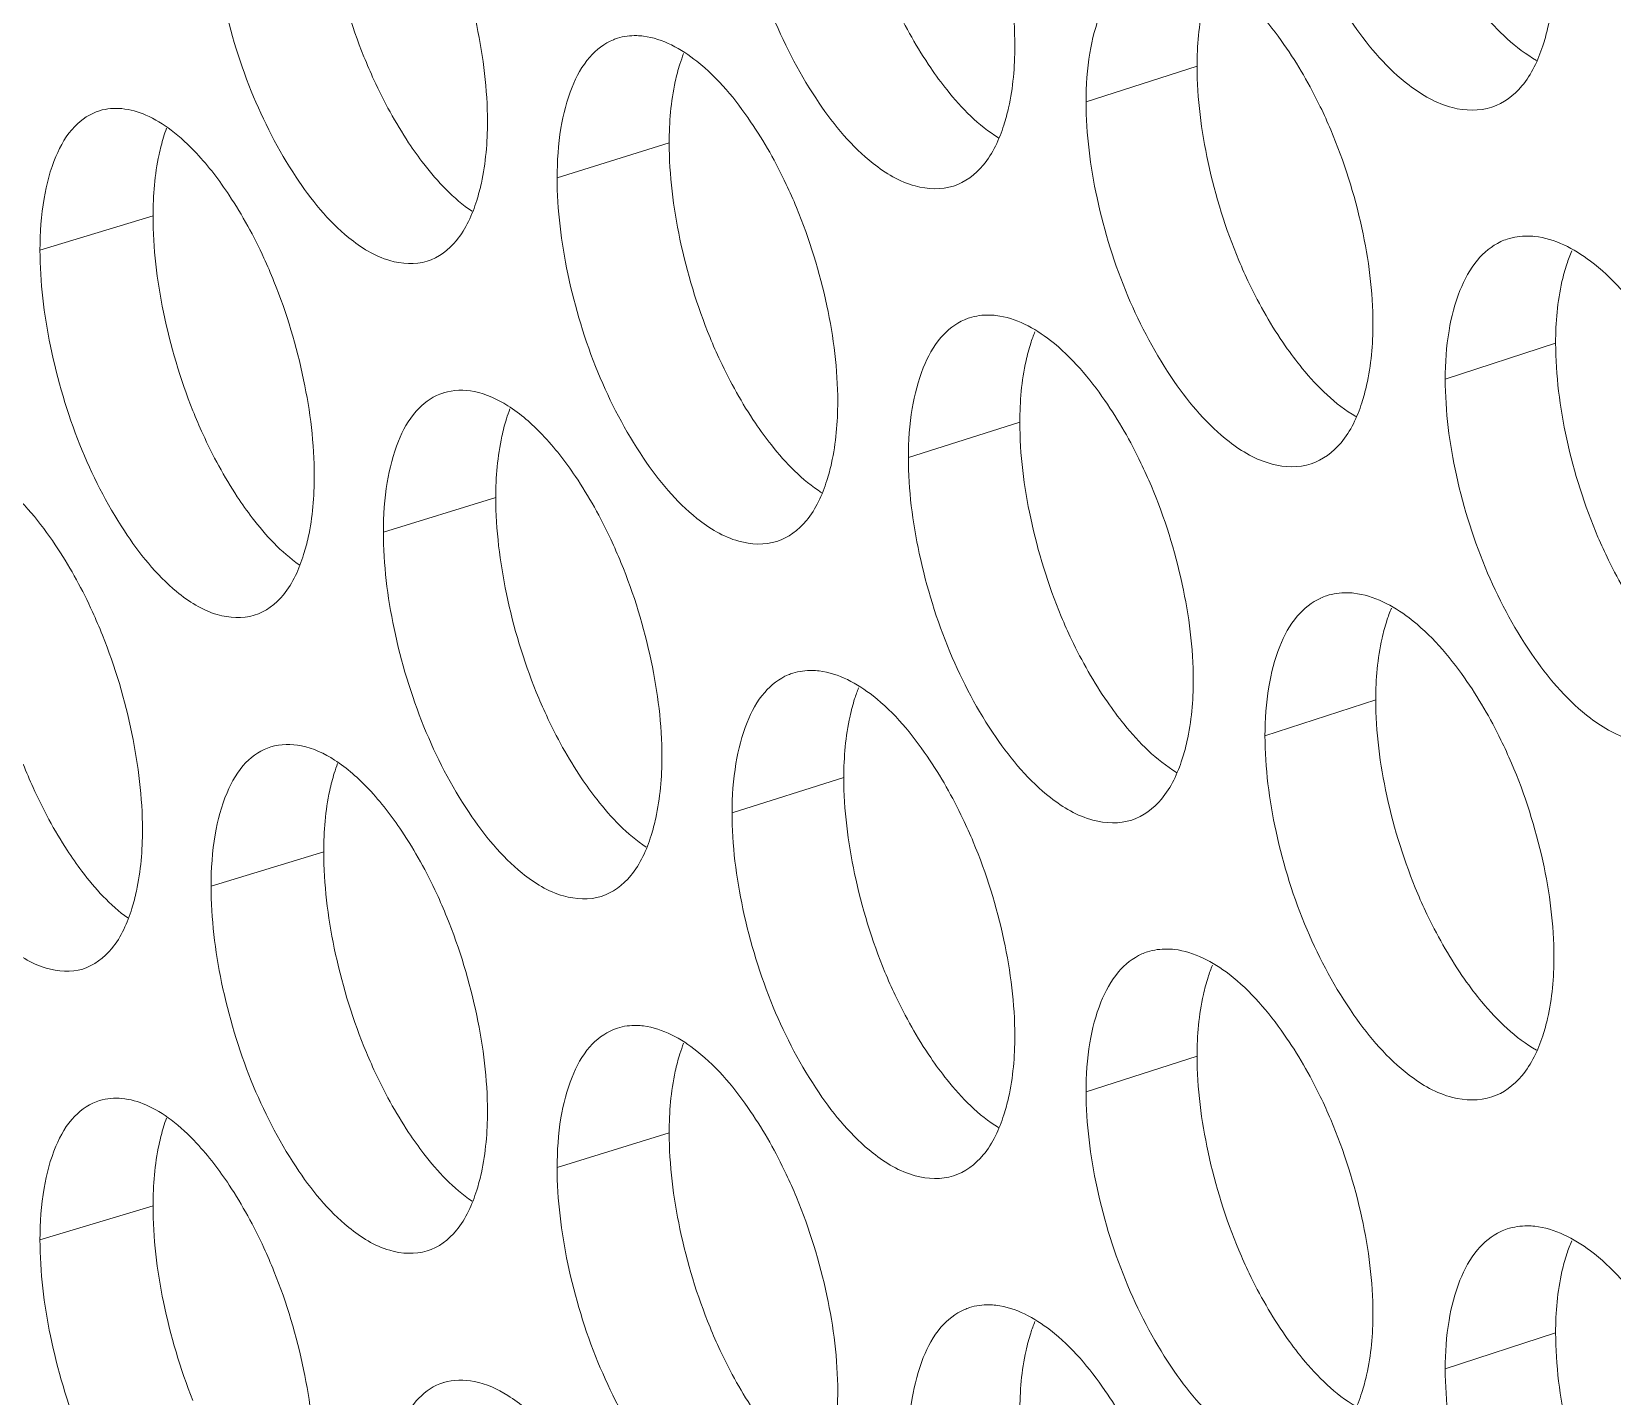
# Model space of a CAD drawing. Header units: millimetres. Extents: x 1177 to 4147, y 93 to 2194.
# Drawn here: x 2498.74 to 2511.32, y 995.79 to 1006.65 of the extents above; entities that cross this region are included whole.
import ezdxf

# ---------------------------------------------------------------- set-up
doc = ezdxf.new("R2010")
doc.units = ezdxf.units.MM
doc.header["$LTSCALE"] = 0.1
doc.layers.get('0').update_dxf_attribs({"lineweight": 13})
doc.layers.add('标注', color=251, linetype='Continuous', lineweight=9)

# ---------------------------------------------------------------- blocks, each defined once
blk = doc.blocks.new('02')
at = {"layer": '标注'}
for p, q in [((4352.008, 1028.95), (4350.746, 1028.545)), ((4346.007, 1028.079), (4344.733, 1027.683)), ((4346.007, 1028.079), (4344.733, 1027.683)), ((4340.139, 1027.249), (4338.854, 1026.862)), ((4356.084, 1025.805), (4354.829, 1025.394)), ((4349.993, 1024.905), (4348.726, 1024.503)), ((4349.993, 1024.905), (4348.726, 1024.503)), ((4344.036, 1024.048), (4342.758, 1023.655)), ((4354.039, 1021.75), (4352.78, 1021.342)), ((4354.039, 1021.75), (4352.78, 1021.342)), ((4347.992, 1020.865), (4346.722, 1020.466)), ((4342.08, 1020.021), (4340.799, 1019.631)), ((4352.008, 1017.7), (4350.746, 1017.295)), ((4346.007, 1016.829), (4344.733, 1016.433)), ((4340.139, 1015.999), (4338.854, 1015.612)), ((4356.084, 1014.555), (4354.829, 1014.144))]:
    blk.add_line(p, q, dxfattribs=at)
for centre, radius, start, end in [((4345.609, 1028.665), 0.633, 107.3212, 111.9576), ((4345.609, 1028.665), 0.633, 107.3212, 111.9576), ((4347.904, 1028.414), 1.862, 158.5276, 162.4554), ((4347.904, 1028.414), 1.862, 158.5276, 162.4554), ((4342.076, 1027.581), 1.903, 159.5485, 162.781), ((4355.745, 1026.34), 0.68, 108.1838, 114.818), ((4349.619, 1025.471), 0.651, 107.6638, 113.1281), ((4349.619, 1025.471), 0.651, 107.6638, 113.1281), ((4351.866, 1025.241), 1.837, 157.8589, 162.2429), ((4351.866, 1025.241), 1.837, 157.8589, 162.2429), ((4343.627, 1024.644), 0.623, 107.151, 111.3587), ((4345.946, 1024.382), 1.875, 158.8656, 162.563), ((4353.688, 1022.295), 0.67, 108.0096, 114.2633), ((4353.688, 1022.295), 0.67, 108.0096, 114.2633), ((4355.89, 1022.088), 1.814, 157.2003, 162.034), ((4355.89, 1022.088), 1.814, 157.2003, 162.034), ((4347.607, 1021.441), 0.642, 107.4921, 112.5473), ((4349.877, 1021.2), 1.849, 158.192, 162.3487), ((4344.003, 1020.354), 1.889, 159.2059, 162.6715), ((4351.646, 1018.256), 0.661, 107.8363, 113.7), ((4353.87, 1018.037), 1.825, 157.5283, 162.138), ((4345.609, 1017.415), 0.633, 107.3212, 111.9576), ((4347.904, 1017.164), 1.862, 158.5276, 162.4554), ((4342.076, 1016.331), 1.903, 159.5485, 162.781), ((4355.745, 1015.09), 0.68, 108.1838, 114.818), ((4349.619, 1014.221), 0.651, 107.6638, 113.1281), ((4351.866, 1013.991), 1.837, 157.8589, 162.2429), ((4343.627, 1013.394), 0.623, 107.151, 111.3587)]:
    blk.add_arc(centre, radius, start, end, dxfattribs=at)
for points, knots in [([(4352.78, 1032.592), (4352.78, 1032.226), (4352.879, 1031.47), (4353.217, 1030.392), (4353.725, 1029.448), (4354.173, 1028.923), (4354.418, 1028.735)], [0, 0, 0, 0, 0.255445, 0.527438, 0.784592, 1, 1, 1, 1]), ([(4346.722, 1031.716), (4346.722, 1031.349), (4346.819, 1030.593), (4347.149, 1029.513), (4347.646, 1028.566), (4348.084, 1028.037), (4348.324, 1027.847)], [0, 0, 0, 0, 0.256026, 0.528509, 0.78559, 1, 1, 1, 1]), ([(4349.936, 1029.178), (4349.936, 1029.544), (4349.838, 1030.3), (4349.614, 1031.025), (4349.463, 1031.385)], [0, 0, 0, 0, 0.48436, 1, 1, 1, 1]), ([(4342.08, 1031.271), (4342.08, 1030.905), (4342.174, 1030.148), (4342.391, 1029.42), (4342.537, 1029.059)], [0, 0, 0, 0, 0.484648, 1, 1, 1, 1]), ([(4342.08, 1031.271), (4342.08, 1030.905), (4342.174, 1030.148), (4342.391, 1029.42), (4342.537, 1029.059)], [0, 0, 0, 0, 0.484648, 1, 1, 1, 1]), ([(4340.799, 1030.881), (4340.799, 1030.515), (4340.893, 1029.758), (4341.216, 1028.677), (4341.7, 1027.727), (4342.129, 1027.194), (4342.365, 1027.002)], [0, 0, 0, 0, 0.256604, 0.529576, 0.786585, 1, 1, 1, 1]), ([(4340.799, 1030.881), (4340.799, 1030.515), (4340.893, 1029.758), (4341.216, 1028.677), (4341.7, 1027.727), (4342.129, 1027.194), (4342.365, 1027.002)], [0, 0, 0, 0, 0.256604, 0.529576, 0.786585, 1, 1, 1, 1]), ([(4343.941, 1028.321), (4343.941, 1028.687), (4343.845, 1029.443), (4343.626, 1030.171), (4343.479, 1030.531)], [0, 0, 0, 0, 0.484476, 1, 1, 1, 1]), ([(4343.941, 1028.321), (4343.941, 1028.687), (4343.845, 1029.443), (4343.626, 1030.171), (4343.479, 1030.531)], [0, 0, 0, 0, 0.484476, 1, 1, 1, 1]), ([(4351.381, 1030.111), (4351.278, 1030.066), (4351.081, 1029.905), (4350.888, 1029.543), (4350.769, 1029.077), (4350.746, 1028.731), (4350.746, 1028.545)], [0, 0, 0, 0, 0.1898, 0.414696, 0.684955, 1, 1, 1, 1]), ([(4352.996, 1029.198), (4352.819, 1029.451), (4352.475, 1029.866), (4351.975, 1030.136), (4351.749, 1030.162)], [0, 0, 0, 0, 0.575082, 1, 1, 1, 1]), ([(4355.938, 1029.181), (4355.959, 1029.246), (4356.039, 1029.538), (4356.065, 1029.843), (4356.065, 1030.077)], [0, 0, 0, 0, 0.226657, 1, 1, 1, 1]), ([(4348.46, 1029.905), (4348.496, 1029.817), (4348.645, 1029.48), (4348.826, 1029.158), (4348.98, 1028.933)], [0, 0, 0, 0, 0.260232, 1, 1, 1, 1]), ([(4352.133, 1029.847), (4352.112, 1029.782), (4352.034, 1029.489), (4352.008, 1029.184), (4352.008, 1028.95)], [0, 0, 0, 0, 0.226307, 1, 1, 1, 1]), ([(4355.048, 1029.825), (4355.111, 1029.736), (4355.343, 1029.431), (4355.627, 1029.154), (4355.867, 1029.017)], [0, 0, 0, 0, 0.282202, 1, 1, 1, 1]), ([(4345.373, 1029.252), (4345.27, 1029.21), (4345.069, 1029.054), (4344.876, 1028.691), (4344.756, 1028.222), (4344.733, 1027.871), (4344.733, 1027.683)], [0, 0, 0, 0, 0.187225, 0.410841, 0.682034, 1, 1, 1, 1]), ([(4345.373, 1029.252), (4345.27, 1029.21), (4345.069, 1029.054), (4344.876, 1028.691), (4344.756, 1028.222), (4344.733, 1027.871), (4344.733, 1027.683)], [0, 0, 0, 0, 0.187225, 0.410841, 0.682034, 1, 1, 1, 1]), ([(4345.714, 1029.293), (4345.689, 1029.296), (4345.59, 1029.304), (4345.49, 1029.291), (4345.421, 1029.269)], [0, 0, 0, 0, 0.259055, 1, 1, 1, 1]), ([(4345.714, 1029.293), (4345.689, 1029.296), (4345.59, 1029.304), (4345.49, 1029.291), (4345.421, 1029.269)], [0, 0, 0, 0, 0.259055, 1, 1, 1, 1]), ([(4346.933, 1028.32), (4346.761, 1028.573), (4346.426, 1028.989), (4345.936, 1029.265), (4345.714, 1029.293)], [0, 0, 0, 0, 0.577332, 1, 1, 1, 1]), ([(4346.933, 1028.32), (4346.761, 1028.573), (4346.426, 1028.989), (4345.936, 1029.265), (4345.714, 1029.293)], [0, 0, 0, 0, 0.577332, 1, 1, 1, 1]), ([(4349.811, 1028.282), (4349.832, 1028.347), (4349.911, 1028.639), (4349.936, 1028.944), (4349.936, 1029.178)], [0, 0, 0, 0, 0.226242, 1, 1, 1, 1]), ([(4353.528, 1028.228), (4353.49, 1028.316), (4353.338, 1028.652), (4353.153, 1028.974), (4352.996, 1029.198)], [0, 0, 0, 0, 0.259945, 1, 1, 1, 1]), ([(4355.359, 1028.486), (4355.492, 1028.529), (4355.754, 1028.729), (4355.884, 1029.019), (4355.938, 1029.181)], [0, 0, 0, 0, 0.449251, 1, 1, 1, 1]), ([(4342.537, 1029.059), (4342.573, 1028.97), (4342.718, 1028.633), (4342.895, 1028.309), (4343.045, 1028.082)], [0, 0, 0, 0, 0.260496, 1, 1, 1, 1]), ([(4342.537, 1029.059), (4342.573, 1028.97), (4342.718, 1028.633), (4342.895, 1028.309), (4343.045, 1028.082)], [0, 0, 0, 0, 0.260496, 1, 1, 1, 1]), ([(4346.129, 1028.975), (4346.108, 1028.91), (4346.031, 1028.617), (4346.007, 1028.313), (4346.007, 1028.079)], [0, 0, 0, 0, 0.225897, 1, 1, 1, 1]), ([(4346.129, 1028.975), (4346.108, 1028.91), (4346.031, 1028.617), (4346.007, 1028.313), (4346.007, 1028.079)], [0, 0, 0, 0, 0.225897, 1, 1, 1, 1]), ([(4348.98, 1028.933), (4349.038, 1028.847), (4349.258, 1028.549), (4349.523, 1028.278), (4349.749, 1028.137)], [0, 0, 0, 0, 0.281347, 1, 1, 1, 1]), ([(4352.008, 1028.95), (4352.008, 1028.584), (4352.107, 1027.828), (4352.332, 1027.102), (4352.483, 1026.743)], [0, 0, 0, 0, 0.484455, 1, 1, 1, 1]), ([(4354.418, 1028.735), (4354.565, 1028.623), (4354.861, 1028.449), (4355.217, 1028.439), (4355.359, 1028.486)], [0, 0, 0, 0, 0.552376, 1, 1, 1, 1]), ([(4339.532, 1028.445), (4339.425, 1028.413), (4339.21, 1028.268), (4339.005, 1027.903), (4338.879, 1027.421), (4338.854, 1027.058), (4338.854, 1026.862)], [0, 0, 0, 0, 0.183968, 0.404776, 0.677031, 1, 1, 1, 1]), ([(4341.005, 1027.484), (4340.894, 1027.652), (4340.692, 1027.918), (4340.368, 1028.223), (4340.08, 1028.401), (4339.797, 1028.484), (4339.613, 1028.47), (4339.532, 1028.445)], [0, 0, 0, 0, 0.324474, 0.533713, 0.711862, 0.863947, 1, 1, 1, 1]), ([(4350.746, 1028.545), (4350.746, 1028.179), (4350.844, 1027.423), (4351.18, 1026.344), (4351.684, 1025.399), (4352.128, 1024.873), (4352.372, 1024.684)], [0, 0, 0, 0, 0.255639, 0.527795, 0.784925, 1, 1, 1, 1]), ([(4343.819, 1027.426), (4343.84, 1027.491), (4343.916, 1027.783), (4343.941, 1028.087), (4343.941, 1028.321)], [0, 0, 0, 0, 0.225833, 1, 1, 1, 1]), ([(4343.819, 1027.426), (4343.84, 1027.491), (4343.916, 1027.783), (4343.941, 1028.087), (4343.941, 1028.321)], [0, 0, 0, 0, 0.225833, 1, 1, 1, 1]), ([(4347.454, 1027.346), (4347.417, 1027.434), (4347.268, 1027.771), (4347.087, 1028.095), (4346.933, 1028.32)], [0, 0, 0, 0, 0.260211, 1, 1, 1, 1]), ([(4347.454, 1027.346), (4347.417, 1027.434), (4347.268, 1027.771), (4347.087, 1028.095), (4346.933, 1028.32)], [0, 0, 0, 0, 0.260211, 1, 1, 1, 1]), ([(4349.24, 1027.589), (4349.371, 1027.631), (4349.632, 1027.831), (4349.759, 1028.12), (4349.811, 1028.282)], [0, 0, 0, 0, 0.446528, 1, 1, 1, 1]), ([(4340.259, 1028.144), (4340.239, 1028.079), (4340.164, 1027.787), (4340.139, 1027.483), (4340.139, 1027.249)], [0, 0, 0, 0, 0.225492, 1, 1, 1, 1]), ([(4343.045, 1028.082), (4343.1, 1028), (4343.306, 1027.711), (4343.555, 1027.446), (4343.766, 1027.302)], [0, 0, 0, 0, 0.280375, 1, 1, 1, 1]), ([(4343.045, 1028.082), (4343.1, 1028), (4343.306, 1027.711), (4343.555, 1027.446), (4343.766, 1027.302)], [0, 0, 0, 0, 0.280375, 1, 1, 1, 1]), ([(4346.007, 1028.079), (4346.007, 1027.712), (4346.102, 1026.956), (4346.323, 1026.229), (4346.471, 1025.868)], [0, 0, 0, 0, 0.484571, 1, 1, 1, 1]), ([(4346.007, 1028.079), (4346.007, 1027.712), (4346.102, 1026.956), (4346.323, 1026.229), (4346.471, 1025.868)], [0, 0, 0, 0, 0.484571, 1, 1, 1, 1]), ([(4354.007, 1026.023), (4354.007, 1026.389), (4353.908, 1027.144), (4353.68, 1027.869), (4353.528, 1028.228)], [0, 0, 0, 0, 0.484282, 1, 1, 1, 1]), ([(4348.324, 1027.847), (4348.466, 1027.735), (4348.753, 1027.56), (4349.101, 1027.545), (4349.24, 1027.589)], [0, 0, 0, 0, 0.554103, 1, 1, 1, 1]), ([(4344.733, 1027.683), (4344.733, 1027.317), (4344.829, 1026.56), (4345.156, 1025.479), (4345.649, 1024.532), (4346.084, 1024.002), (4346.323, 1023.811)], [0, 0, 0, 0, 0.256219, 0.528865, 0.785923, 1, 1, 1, 1]), ([(4344.733, 1027.683), (4344.733, 1027.317), (4344.829, 1026.56), (4345.156, 1025.479), (4345.649, 1024.532), (4346.084, 1024.002), (4346.323, 1023.811)], [0, 0, 0, 0, 0.256219, 0.528865, 0.785923, 1, 1, 1, 1]), ([(4341.514, 1026.506), (4341.478, 1026.595), (4341.332, 1026.933), (4341.155, 1027.257), (4341.005, 1027.484)], [0, 0, 0, 0, 0.260475, 1, 1, 1, 1]), ([(4343.255, 1026.735), (4343.385, 1026.775), (4343.644, 1026.975), (4343.768, 1027.264), (4343.819, 1027.426)], [0, 0, 0, 0, 0.443684, 1, 1, 1, 1]), ([(4343.255, 1026.735), (4343.385, 1026.775), (4343.644, 1026.975), (4343.768, 1027.264), (4343.819, 1027.426)], [0, 0, 0, 0, 0.443684, 1, 1, 1, 1]), ([(4340.139, 1027.249), (4340.139, 1026.883), (4340.233, 1026.126), (4340.448, 1025.397), (4340.593, 1025.036)], [0, 0, 0, 0, 0.484687, 1, 1, 1, 1]), ([(4347.923, 1025.138), (4347.923, 1025.504), (4347.825, 1026.259), (4347.603, 1026.986), (4347.454, 1027.346)], [0, 0, 0, 0, 0.484398, 1, 1, 1, 1]), ([(4347.923, 1025.138), (4347.923, 1025.504), (4347.825, 1026.259), (4347.603, 1026.986), (4347.454, 1027.346)], [0, 0, 0, 0, 0.484398, 1, 1, 1, 1]), ([(4342.365, 1027.002), (4342.502, 1026.89), (4342.779, 1026.714), (4343.119, 1026.694), (4343.255, 1026.735)], [0, 0, 0, 0, 0.555929, 1, 1, 1, 1]), ([(4342.365, 1027.002), (4342.502, 1026.89), (4342.779, 1026.714), (4343.119, 1026.694), (4343.255, 1026.735)], [0, 0, 0, 0, 0.555929, 1, 1, 1, 1]), ([(4355.847, 1027.016), (4355.82, 1027.019), (4355.714, 1027.025), (4355.608, 1027.01), (4355.533, 1026.986)], [0, 0, 0, 0, 0.258853, 1, 1, 1, 1]), ([(4357.112, 1026.057), (4356.932, 1026.31), (4356.581, 1026.725), (4356.076, 1026.991), (4355.847, 1027.016)], [0, 0, 0, 0, 0.573616, 1, 1, 1, 1]), ([(4338.854, 1026.862), (4338.854, 1026.496), (4338.948, 1025.739), (4339.268, 1024.657), (4339.749, 1023.707), (4340.174, 1023.172), (4340.408, 1022.979)], [0, 0, 0, 0, 0.256797, 0.52993, 0.786916, 1, 1, 1, 1]), ([(4355.46, 1026.957), (4355.358, 1026.909), (4355.162, 1026.746), (4354.971, 1026.385), (4354.852, 1025.921), (4354.829, 1025.578), (4354.829, 1025.394)], [0, 0, 0, 0, 0.191473, 0.417182, 0.686837, 1, 1, 1, 1]), ([(4352.483, 1026.743), (4352.52, 1026.655), (4352.671, 1026.319), (4352.855, 1025.997), (4353.01, 1025.773)], [0, 0, 0, 0, 0.260055, 1, 1, 1, 1]), ([(4356.211, 1026.702), (4356.189, 1026.637), (4356.11, 1026.344), (4356.084, 1026.039), (4356.084, 1025.805)], [0, 0, 0, 0, 0.226582, 1, 1, 1, 1]), ([(4341.972, 1024.295), (4341.972, 1024.661), (4341.877, 1025.417), (4341.66, 1026.145), (4341.514, 1026.506)], [0, 0, 0, 0, 0.484515, 1, 1, 1, 1]), ([(4349.722, 1026.118), (4349.696, 1026.121), (4349.595, 1026.128), (4349.493, 1026.114), (4349.421, 1026.092)], [0, 0, 0, 0, 0.258969, 1, 1, 1, 1]), ([(4349.722, 1026.118), (4349.696, 1026.121), (4349.595, 1026.128), (4349.493, 1026.114), (4349.421, 1026.092)], [0, 0, 0, 0, 0.258969, 1, 1, 1, 1]), ([(4350.96, 1025.151), (4350.785, 1025.403), (4350.444, 1025.819), (4349.948, 1026.091), (4349.722, 1026.118)], [0, 0, 0, 0, 0.575826, 1, 1, 1, 1]), ([(4350.96, 1025.151), (4350.785, 1025.403), (4350.444, 1025.819), (4349.948, 1026.091), (4349.722, 1026.118)], [0, 0, 0, 0, 0.575826, 1, 1, 1, 1]), ([(4349.363, 1026.07), (4349.26, 1026.026), (4349.062, 1025.866), (4348.869, 1025.505), (4348.75, 1025.037), (4348.726, 1024.69), (4348.726, 1024.503)], [0, 0, 0, 0, 0.188951, 0.413428, 0.683995, 1, 1, 1, 1]), ([(4349.363, 1026.07), (4349.26, 1026.026), (4349.062, 1025.866), (4348.869, 1025.505), (4348.75, 1025.037), (4348.726, 1024.69), (4348.726, 1024.503)], [0, 0, 0, 0, 0.188951, 0.413428, 0.683995, 1, 1, 1, 1]), ([(4353.881, 1025.126), (4353.902, 1025.191), (4353.981, 1025.484), (4354.007, 1025.789), (4354.007, 1026.023)], [0, 0, 0, 0, 0.226518, 1, 1, 1, 1]), ([(4346.471, 1025.868), (4346.507, 1025.78), (4346.655, 1025.443), (4346.834, 1025.12), (4346.987, 1024.895)], [0, 0, 0, 0, 0.26032, 1, 1, 1, 1]), ([(4346.471, 1025.868), (4346.507, 1025.78), (4346.655, 1025.443), (4346.834, 1025.12), (4346.987, 1024.895)], [0, 0, 0, 0, 0.26032, 1, 1, 1, 1]), ([(4350.117, 1025.802), (4350.096, 1025.736), (4350.018, 1025.444), (4349.993, 1025.139), (4349.993, 1024.905)], [0, 0, 0, 0, 0.226169, 1, 1, 1, 1]), ([(4350.117, 1025.802), (4350.096, 1025.736), (4350.018, 1025.444), (4349.993, 1025.139), (4349.993, 1024.905)], [0, 0, 0, 0, 0.226169, 1, 1, 1, 1]), ([(4353.01, 1025.773), (4353.072, 1025.685), (4353.3, 1025.382), (4353.577, 1025.107), (4353.813, 1024.968)], [0, 0, 0, 0, 0.28193, 1, 1, 1, 1]), ([(4356.084, 1025.805), (4356.084, 1025.439), (4356.183, 1024.683), (4356.412, 1023.958), (4356.565, 1023.6)], [0, 0, 0, 0, 0.484378, 1, 1, 1, 1]), ([(4354.829, 1025.394), (4354.829, 1025.028), (4354.929, 1024.272), (4355.269, 1023.194), (4355.781, 1022.251), (4356.232, 1021.728), (4356.479, 1021.541)], [0, 0, 0, 0, 0.255252, 0.52708, 0.784259, 1, 1, 1, 1]), ([(4343.4, 1025.225), (4343.297, 1025.185), (4343.095, 1025.029), (4342.901, 1024.667), (4342.782, 1024.196), (4342.758, 1023.844), (4342.758, 1023.655)], [0, 0, 0, 0, 0.186349, 0.409523, 0.681034, 1, 1, 1, 1]), ([(4344.942, 1024.287), (4344.829, 1024.455), (4344.599, 1024.752), (4344.213, 1025.093), (4343.82, 1025.276), (4343.554, 1025.274), (4343.443, 1025.24)], [0, 0, 0, 0, 0.323685, 0.595295, 0.814917, 1, 1, 1, 1]), ([(4340.593, 1025.036), (4340.628, 1024.947), (4340.773, 1024.609), (4340.948, 1024.285), (4341.097, 1024.058)], [0, 0, 0, 0, 0.260583, 1, 1, 1, 1]), ([(4347.799, 1024.242), (4347.82, 1024.307), (4347.897, 1024.599), (4347.923, 1024.904), (4347.923, 1025.138)], [0, 0, 0, 0, 0.226105, 1, 1, 1, 1]), ([(4347.799, 1024.242), (4347.82, 1024.307), (4347.897, 1024.599), (4347.923, 1024.904), (4347.923, 1025.138)], [0, 0, 0, 0, 0.226105, 1, 1, 1, 1]), ([(4351.488, 1024.179), (4351.451, 1024.267), (4351.299, 1024.604), (4351.116, 1024.926), (4350.96, 1025.151)], [0, 0, 0, 0, 0.260034, 1, 1, 1, 1]), ([(4351.488, 1024.179), (4351.451, 1024.267), (4351.299, 1024.604), (4351.116, 1024.926), (4350.96, 1025.151)], [0, 0, 0, 0, 0.260034, 1, 1, 1, 1]), ([(4353.305, 1024.432), (4353.437, 1024.475), (4353.698, 1024.675), (4353.828, 1024.964), (4353.881, 1025.126)], [0, 0, 0, 0, 0.448356, 1, 1, 1, 1]), ([(4344.157, 1024.943), (4344.137, 1024.878), (4344.06, 1024.586), (4344.036, 1024.281), (4344.036, 1024.048)], [0, 0, 0, 0, 0.225761, 1, 1, 1, 1]), ([(4346.987, 1024.895), (4347.044, 1024.81), (4347.259, 1024.515), (4347.519, 1024.246), (4347.74, 1024.104)], [0, 0, 0, 0, 0.281036, 1, 1, 1, 1]), ([(4346.987, 1024.895), (4347.044, 1024.81), (4347.259, 1024.515), (4347.519, 1024.246), (4347.74, 1024.104)], [0, 0, 0, 0, 0.281036, 1, 1, 1, 1]), ([(4349.993, 1024.905), (4349.993, 1024.539), (4350.09, 1023.783), (4350.314, 1023.056), (4350.464, 1022.697)], [0, 0, 0, 0, 0.484494, 1, 1, 1, 1]), ([(4349.993, 1024.905), (4349.993, 1024.539), (4350.09, 1023.783), (4350.314, 1023.056), (4350.464, 1022.697)], [0, 0, 0, 0, 0.484494, 1, 1, 1, 1]), ([(4352.372, 1024.684), (4352.517, 1024.572), (4352.81, 1024.398), (4353.164, 1024.386), (4353.305, 1024.432)], [0, 0, 0, 0, 0.552941, 1, 1, 1, 1]), ([(4348.726, 1024.503), (4348.726, 1024.137), (4348.824, 1023.381), (4349.157, 1022.301), (4349.657, 1021.355), (4350.098, 1020.828), (4350.341, 1020.638)], [0, 0, 0, 0, 0.255833, 0.528153, 0.785258, 1, 1, 1, 1]), ([(4348.726, 1024.503), (4348.726, 1024.137), (4348.824, 1023.381), (4349.157, 1022.301), (4349.657, 1021.355), (4350.098, 1020.828), (4350.341, 1020.638)], [0, 0, 0, 0, 0.255833, 0.528153, 0.785258, 1, 1, 1, 1]), ([(4339.059, 1023.465), (4338.893, 1023.718), (4338.571, 1024.135), (4338.094, 1024.419), (4337.876, 1024.449)], [0, 0, 0, 0, 0.580424, 1, 1, 1, 1]), ([(4341.851, 1023.4), (4341.872, 1023.465), (4341.948, 1023.757), (4341.972, 1024.061), (4341.972, 1024.295)], [0, 0, 0, 0, 0.225697, 1, 1, 1, 1]), ([(4345.459, 1023.311), (4345.422, 1023.4), (4345.274, 1023.737), (4345.095, 1024.061), (4344.942, 1024.287)], [0, 0, 0, 0, 0.260299, 1, 1, 1, 1]), ([(4347.23, 1023.55), (4347.361, 1023.591), (4347.621, 1023.791), (4347.747, 1024.08), (4347.799, 1024.242)], [0, 0, 0, 0, 0.445594, 1, 1, 1, 1]), ([(4347.23, 1023.55), (4347.361, 1023.591), (4347.621, 1023.791), (4347.747, 1024.08), (4347.799, 1024.242)], [0, 0, 0, 0, 0.445594, 1, 1, 1, 1]), ([(4351.964, 1021.973), (4351.964, 1022.339), (4351.866, 1023.095), (4351.639, 1023.82), (4351.488, 1024.179)], [0, 0, 0, 0, 0.484321, 1, 1, 1, 1]), ([(4351.964, 1021.973), (4351.964, 1022.339), (4351.866, 1023.095), (4351.639, 1023.82), (4351.488, 1024.179)], [0, 0, 0, 0, 0.484321, 1, 1, 1, 1]), ([(4341.097, 1024.058), (4341.151, 1023.976), (4341.353, 1023.691), (4341.595, 1023.428), (4341.802, 1023.284)], [0, 0, 0, 0, 0.280024, 1, 1, 1, 1]), ([(4344.036, 1024.048), (4344.036, 1023.681), (4344.131, 1022.925), (4344.35, 1022.197), (4344.496, 1021.836)], [0, 0, 0, 0, 0.48461, 1, 1, 1, 1]), ([(4346.323, 1023.811), (4346.463, 1023.699), (4346.747, 1023.524), (4347.092, 1023.506), (4347.23, 1023.55)], [0, 0, 0, 0, 0.554701, 1, 1, 1, 1]), ([(4346.323, 1023.811), (4346.463, 1023.699), (4346.747, 1023.524), (4347.092, 1023.506), (4347.23, 1023.55)], [0, 0, 0, 0, 0.554701, 1, 1, 1, 1]), ([(4342.758, 1023.655), (4342.758, 1023.288), (4342.853, 1022.532), (4343.179, 1021.451), (4343.667, 1020.502), (4344.099, 1019.971), (4344.336, 1019.779)], [0, 0, 0, 0, 0.256412, 0.529221, 0.786254, 1, 1, 1, 1]), ([(4356.565, 1023.6), (4356.603, 1023.512), (4356.757, 1023.176), (4356.943, 1022.855), (4357.101, 1022.632)], [0, 0, 0, 0, 0.259878, 1, 1, 1, 1]), ([(4339.564, 1022.486), (4339.528, 1022.575), (4339.384, 1022.912), (4339.208, 1023.237), (4339.059, 1023.465)], [0, 0, 0, 0, 0.260562, 1, 1, 1, 1]), ([(4341.29, 1022.71), (4341.419, 1022.75), (4341.678, 1022.95), (4341.8, 1023.238), (4341.851, 1023.4)], [0, 0, 0, 0, 0.442709, 1, 1, 1, 1]), ([(4345.924, 1021.102), (4345.924, 1021.468), (4345.828, 1022.224), (4345.607, 1022.951), (4345.459, 1023.311)], [0, 0, 0, 0, 0.484437, 1, 1, 1, 1]), ([(4340.408, 1022.979), (4340.545, 1022.867), (4340.818, 1022.691), (4341.155, 1022.669), (4341.29, 1022.71)], [0, 0, 0, 0, 0.55656, 1, 1, 1, 1]), ([(4353.413, 1022.906), (4353.311, 1022.86), (4353.114, 1022.698), (4352.922, 1022.337), (4352.804, 1021.872), (4352.78, 1021.527), (4352.78, 1021.342)], [0, 0, 0, 0, 0.190641, 0.415947, 0.685903, 1, 1, 1, 1]), ([(4353.413, 1022.906), (4353.311, 1022.86), (4353.114, 1022.698), (4352.922, 1022.337), (4352.804, 1021.872), (4352.78, 1021.527), (4352.78, 1021.342)], [0, 0, 0, 0, 0.190641, 0.415947, 0.685903, 1, 1, 1, 1]), ([(4353.791, 1022.962), (4353.764, 1022.965), (4353.66, 1022.971), (4353.554, 1022.957), (4353.481, 1022.933)], [0, 0, 0, 0, 0.25889, 1, 1, 1, 1]), ([(4353.791, 1022.962), (4353.764, 1022.965), (4353.66, 1022.971), (4353.554, 1022.957), (4353.481, 1022.933)], [0, 0, 0, 0, 0.25889, 1, 1, 1, 1]), ([(4355.047, 1022), (4354.868, 1022.253), (4354.52, 1022.668), (4354.018, 1022.936), (4353.791, 1022.962)], [0, 0, 0, 0, 0.574346, 1, 1, 1, 1]), ([(4355.047, 1022), (4354.868, 1022.253), (4354.52, 1022.668), (4354.018, 1022.936), (4353.791, 1022.962)], [0, 0, 0, 0, 0.574346, 1, 1, 1, 1]), ([(4350.464, 1022.697), (4350.501, 1022.608), (4350.651, 1022.272), (4350.833, 1021.95), (4350.988, 1021.726)], [0, 0, 0, 0, 0.260144, 1, 1, 1, 1]), ([(4350.464, 1022.697), (4350.501, 1022.608), (4350.651, 1022.272), (4350.833, 1021.95), (4350.988, 1021.726)], [0, 0, 0, 0, 0.260144, 1, 1, 1, 1]), ([(4354.165, 1022.647), (4354.143, 1022.582), (4354.065, 1022.289), (4354.039, 1021.984), (4354.039, 1021.75)], [0, 0, 0, 0, 0.226444, 1, 1, 1, 1]), ([(4354.165, 1022.647), (4354.143, 1022.582), (4354.065, 1022.289), (4354.039, 1021.984), (4354.039, 1021.75)], [0, 0, 0, 0, 0.226444, 1, 1, 1, 1]), ([(4340.019, 1020.273), (4340.019, 1020.639), (4339.925, 1021.395), (4339.709, 1022.124), (4339.564, 1022.486)], [0, 0, 0, 0, 0.484554, 1, 1, 1, 1]), ([(4347.36, 1022.034), (4347.258, 1021.991), (4347.058, 1021.833), (4346.865, 1021.471), (4346.746, 1021.002), (4346.722, 1020.653), (4346.722, 1020.466)], [0, 0, 0, 0, 0.188092, 0.412143, 0.683021, 1, 1, 1, 1]), ([(4347.711, 1022.078), (4347.685, 1022.081), (4347.585, 1022.088), (4347.484, 1022.075), (4347.414, 1022.053)], [0, 0, 0, 0, 0.259011, 1, 1, 1, 1]), ([(4348.939, 1021.108), (4348.766, 1021.361), (4348.428, 1021.777), (4347.935, 1022.051), (4347.711, 1022.078)], [0, 0, 0, 0, 0.576575, 1, 1, 1, 1]), ([(4351.839, 1021.077), (4351.86, 1021.142), (4351.939, 1021.434), (4351.964, 1021.739), (4351.964, 1021.973)], [0, 0, 0, 0, 0.22638, 1, 1, 1, 1]), ([(4351.839, 1021.077), (4351.86, 1021.142), (4351.939, 1021.434), (4351.964, 1021.739), (4351.964, 1021.973)], [0, 0, 0, 0, 0.22638, 1, 1, 1, 1]), ([(4355.582, 1021.031), (4355.544, 1021.119), (4355.391, 1021.455), (4355.204, 1021.777), (4355.047, 1022)], [0, 0, 0, 0, 0.259857, 1, 1, 1, 1]), ([(4355.582, 1021.031), (4355.544, 1021.119), (4355.391, 1021.455), (4355.204, 1021.777), (4355.047, 1022)], [0, 0, 0, 0, 0.259857, 1, 1, 1, 1]), ([(4344.496, 1021.836), (4344.532, 1021.748), (4344.679, 1021.411), (4344.857, 1021.087), (4345.008, 1020.861)], [0, 0, 0, 0, 0.260408, 1, 1, 1, 1]), ([(4348.115, 1021.761), (4348.095, 1021.696), (4348.017, 1021.403), (4347.992, 1021.098), (4347.992, 1020.865)], [0, 0, 0, 0, 0.226033, 1, 1, 1, 1]), ([(4350.988, 1021.726), (4351.048, 1021.639), (4351.271, 1021.338), (4351.543, 1021.065), (4351.774, 1020.925)], [0, 0, 0, 0, 0.281645, 1, 1, 1, 1]), ([(4350.988, 1021.726), (4351.048, 1021.639), (4351.271, 1021.338), (4351.543, 1021.065), (4351.774, 1020.925)], [0, 0, 0, 0, 0.281645, 1, 1, 1, 1]), ([(4354.039, 1021.75), (4354.039, 1021.384), (4354.138, 1020.628), (4354.365, 1019.903), (4354.517, 1019.544)], [0, 0, 0, 0, 0.484416, 1, 1, 1, 1]), ([(4354.039, 1021.75), (4354.039, 1021.384), (4354.138, 1020.628), (4354.365, 1019.903), (4354.517, 1019.544)], [0, 0, 0, 0, 0.484416, 1, 1, 1, 1]), ([(4356.479, 1021.541), (4356.627, 1021.429), (4356.927, 1021.255), (4357.286, 1021.247), (4357.429, 1021.294)], [0, 0, 0, 0, 0.551821, 1, 1, 1, 1]), ([(4342.966, 1020.258), (4342.854, 1020.426), (4342.627, 1020.723), (4342.244, 1021.065), (4341.855, 1021.25), (4341.59, 1021.249), (4341.48, 1021.215)], [0, 0, 0, 0, 0.324351, 0.596195, 0.815556, 1, 1, 1, 1]), ([(4352.78, 1021.342), (4352.78, 1020.976), (4352.879, 1020.22), (4353.217, 1019.142), (4353.725, 1018.198), (4354.173, 1017.673), (4354.418, 1017.485)], [0, 0, 0, 0, 0.255445, 0.527438, 0.784592, 1, 1, 1, 1]), ([(4352.78, 1021.342), (4352.78, 1020.976), (4352.879, 1020.22), (4353.217, 1019.142), (4353.725, 1018.198), (4354.173, 1017.673), (4354.418, 1017.485)], [0, 0, 0, 0, 0.255445, 0.527438, 0.784592, 1, 1, 1, 1]), ([(4341.48, 1021.215), (4341.372, 1021.183), (4341.157, 1021.038), (4340.95, 1020.672), (4340.824, 1020.189), (4340.799, 1019.827), (4340.799, 1019.631)], [0, 0, 0, 0, 0.184776, 0.405862, 0.677804, 1, 1, 1, 1]), ([(4345.802, 1020.207), (4345.822, 1020.272), (4345.899, 1020.564), (4345.924, 1020.868), (4345.924, 1021.102)], [0, 0, 0, 0, 0.225969, 1, 1, 1, 1]), ([(4349.463, 1020.135), (4349.427, 1020.224), (4349.276, 1020.56), (4349.094, 1020.883), (4348.939, 1021.108)], [0, 0, 0, 0, 0.260123, 1, 1, 1, 1]), ([(4351.265, 1020.383), (4351.396, 1020.425), (4351.657, 1020.625), (4351.786, 1020.914), (4351.839, 1021.077)], [0, 0, 0, 0, 0.447449, 1, 1, 1, 1]), ([(4351.265, 1020.383), (4351.396, 1020.425), (4351.657, 1020.625), (4351.786, 1020.914), (4351.839, 1021.077)], [0, 0, 0, 0, 0.447449, 1, 1, 1, 1]), ([(4338.664, 1021.017), (4338.699, 1020.928), (4338.842, 1020.591), (4339.016, 1020.266), (4339.164, 1020.039)], [0, 0, 0, 0, 0.260671, 1, 1, 1, 1]), ([(4342.2, 1020.917), (4342.18, 1020.852), (4342.104, 1020.559), (4342.08, 1020.255), (4342.08, 1020.021)], [0, 0, 0, 0, 0.225626, 1, 1, 1, 1]), ([(4356.065, 1018.827), (4356.065, 1019.193), (4355.965, 1019.949), (4355.735, 1020.673), (4355.582, 1021.031)], [0, 0, 0, 0, 0.484243, 1, 1, 1, 1]), ([(4356.065, 1018.827), (4356.065, 1019.193), (4355.965, 1019.949), (4355.735, 1020.673), (4355.582, 1021.031)], [0, 0, 0, 0, 0.484243, 1, 1, 1, 1]), ([(4345.008, 1020.861), (4345.065, 1020.777), (4345.275, 1020.486), (4345.529, 1020.218), (4345.746, 1020.076)], [0, 0, 0, 0, 0.280712, 1, 1, 1, 1]), ([(4347.992, 1020.865), (4347.992, 1020.498), (4348.089, 1019.742), (4348.311, 1019.015), (4348.46, 1018.655)], [0, 0, 0, 0, 0.484532, 1, 1, 1, 1]), ([(4350.341, 1020.638), (4350.484, 1020.526), (4350.774, 1020.352), (4351.125, 1020.338), (4351.265, 1020.383)], [0, 0, 0, 0, 0.553517, 1, 1, 1, 1]), ([(4350.341, 1020.638), (4350.484, 1020.526), (4350.774, 1020.352), (4351.125, 1020.338), (4351.265, 1020.383)], [0, 0, 0, 0, 0.553517, 1, 1, 1, 1]), ([(4346.722, 1020.466), (4346.722, 1020.099), (4346.819, 1019.343), (4347.149, 1018.263), (4347.646, 1017.316), (4348.084, 1016.787), (4348.324, 1016.597)], [0, 0, 0, 0, 0.256026, 0.528509, 0.78559, 1, 1, 1, 1]), ([(4339.899, 1019.379), (4339.919, 1019.444), (4339.995, 1019.736), (4340.019, 1020.04), (4340.019, 1020.273)], [0, 0, 0, 0, 0.225563, 1, 1, 1, 1]), ([(4343.479, 1019.281), (4343.443, 1019.37), (4343.296, 1019.708), (4343.118, 1020.032), (4342.966, 1020.258)], [0, 0, 0, 0, 0.260387, 1, 1, 1, 1]), ([(4345.235, 1019.515), (4345.365, 1019.556), (4345.625, 1019.756), (4345.75, 1020.044), (4345.802, 1020.207)], [0, 0, 0, 0, 0.444646, 1, 1, 1, 1]), ([(4339.164, 1020.039), (4339.217, 1019.958), (4339.414, 1019.676), (4339.651, 1019.415), (4339.853, 1019.27)], [0, 0, 0, 0, 0.279659, 1, 1, 1, 1]), ([(4342.08, 1020.021), (4342.08, 1019.655), (4342.174, 1018.898), (4342.391, 1018.17), (4342.537, 1017.809)], [0, 0, 0, 0, 0.484648, 1, 1, 1, 1]), ([(4349.936, 1017.928), (4349.936, 1018.294), (4349.838, 1019.05), (4349.614, 1019.775), (4349.463, 1020.135)], [0, 0, 0, 0, 0.48436, 1, 1, 1, 1]), ([(4340.799, 1019.631), (4340.799, 1019.265), (4340.893, 1018.508), (4341.216, 1017.427), (4341.7, 1016.477), (4342.129, 1015.944), (4342.365, 1015.752)], [0, 0, 0, 0, 0.256604, 0.529576, 0.786585, 1, 1, 1, 1]), ([(4344.336, 1019.779), (4344.475, 1019.667), (4344.755, 1019.492), (4345.098, 1019.473), (4345.235, 1019.515)], [0, 0, 0, 0, 0.555309, 1, 1, 1, 1]), ([(4354.517, 1019.544), (4354.554, 1019.456), (4354.707, 1019.12), (4354.891, 1018.799), (4355.048, 1018.575)], [0, 0, 0, 0, 0.259967, 1, 1, 1, 1]), ([(4354.517, 1019.544), (4354.554, 1019.456), (4354.707, 1019.12), (4354.891, 1018.799), (4355.048, 1018.575)], [0, 0, 0, 0, 0.259967, 1, 1, 1, 1]), ([(4339.34, 1018.69), (4339.469, 1018.729), (4339.727, 1018.929), (4339.848, 1019.216), (4339.899, 1019.379)], [0, 0, 0, 0, 0.441719, 1, 1, 1, 1]), ([(4343.941, 1017.071), (4343.941, 1017.437), (4343.845, 1018.193), (4343.626, 1018.921), (4343.479, 1019.281)], [0, 0, 0, 0, 0.484476, 1, 1, 1, 1]), ([(4338.467, 1018.961), (4338.602, 1018.849), (4338.872, 1018.673), (4339.207, 1018.649), (4339.34, 1018.69)], [0, 0, 0, 0, 0.557203, 1, 1, 1, 1]), ([(4351.749, 1018.912), (4351.723, 1018.915), (4351.62, 1018.922), (4351.516, 1018.908), (4351.444, 1018.885)], [0, 0, 0, 0, 0.258928, 1, 1, 1, 1]), ([(4352.996, 1017.948), (4352.819, 1018.201), (4352.475, 1018.616), (4351.975, 1018.886), (4351.749, 1018.912)], [0, 0, 0, 0, 0.575082, 1, 1, 1, 1]), ([(4351.381, 1018.861), (4351.278, 1018.816), (4351.081, 1018.655), (4350.888, 1018.293), (4350.769, 1017.827), (4350.746, 1017.481), (4350.746, 1017.295)], [0, 0, 0, 0, 0.1898, 0.414696, 0.684955, 1, 1, 1, 1]), ([(4355.938, 1017.931), (4355.959, 1017.996), (4356.039, 1018.288), (4356.065, 1018.593), (4356.065, 1018.827)], [0, 0, 0, 0, 0.226657, 1, 1, 1, 1]), ([(4355.938, 1017.931), (4355.959, 1017.996), (4356.039, 1018.288), (4356.065, 1018.593), (4356.065, 1018.827)], [0, 0, 0, 0, 0.226657, 1, 1, 1, 1]), ([(4348.46, 1018.655), (4348.496, 1018.567), (4348.645, 1018.23), (4348.826, 1017.908), (4348.98, 1017.683)], [0, 0, 0, 0, 0.260232, 1, 1, 1, 1]), ([(4352.133, 1018.597), (4352.112, 1018.532), (4352.034, 1018.239), (4352.008, 1017.934), (4352.008, 1017.7)], [0, 0, 0, 0, 0.226307, 1, 1, 1, 1]), ([(4355.048, 1018.575), (4355.111, 1018.486), (4355.343, 1018.181), (4355.627, 1017.904), (4355.867, 1017.767)], [0, 0, 0, 0, 0.282202, 1, 1, 1, 1]), ([(4355.048, 1018.575), (4355.111, 1018.486), (4355.343, 1018.181), (4355.627, 1017.904), (4355.867, 1017.767)], [0, 0, 0, 0, 0.282202, 1, 1, 1, 1]), ([(4345.714, 1018.043), (4345.689, 1018.046), (4345.59, 1018.054), (4345.49, 1018.041), (4345.421, 1018.019)], [0, 0, 0, 0, 0.259055, 1, 1, 1, 1]), ([(4346.933, 1017.07), (4346.761, 1017.323), (4346.426, 1017.739), (4345.936, 1018.015), (4345.714, 1018.043)], [0, 0, 0, 0, 0.577332, 1, 1, 1, 1]), ([(4345.373, 1018.002), (4345.27, 1017.96), (4345.069, 1017.804), (4344.876, 1017.441), (4344.756, 1016.972), (4344.733, 1016.621), (4344.733, 1016.433)], [0, 0, 0, 0, 0.187225, 0.410841, 0.682034, 1, 1, 1, 1]), ([(4349.811, 1017.032), (4349.832, 1017.097), (4349.911, 1017.389), (4349.936, 1017.694), (4349.936, 1017.928)], [0, 0, 0, 0, 0.226242, 1, 1, 1, 1]), ([(4353.528, 1016.978), (4353.49, 1017.066), (4353.338, 1017.402), (4353.153, 1017.724), (4352.996, 1017.948)], [0, 0, 0, 0, 0.259945, 1, 1, 1, 1]), ([(4355.359, 1017.236), (4355.492, 1017.279), (4355.754, 1017.479), (4355.884, 1017.769), (4355.938, 1017.931)], [0, 0, 0, 0, 0.449251, 1, 1, 1, 1]), ([(4355.359, 1017.236), (4355.492, 1017.279), (4355.754, 1017.479), (4355.884, 1017.769), (4355.938, 1017.931)], [0, 0, 0, 0, 0.449251, 1, 1, 1, 1]), ([(4342.537, 1017.809), (4342.573, 1017.72), (4342.718, 1017.383), (4342.895, 1017.059), (4343.045, 1016.832)], [0, 0, 0, 0, 0.260496, 1, 1, 1, 1]), ([(4346.129, 1017.725), (4346.108, 1017.66), (4346.031, 1017.367), (4346.007, 1017.063), (4346.007, 1016.829)], [0, 0, 0, 0, 0.225897, 1, 1, 1, 1]), ([(4348.98, 1017.683), (4349.038, 1017.597), (4349.258, 1017.299), (4349.523, 1017.028), (4349.749, 1016.887)], [0, 0, 0, 0, 0.281347, 1, 1, 1, 1]), ([(4352.008, 1017.7), (4352.008, 1017.334), (4352.107, 1016.578), (4352.332, 1015.852), (4352.483, 1015.493)], [0, 0, 0, 0, 0.484455, 1, 1, 1, 1]), ([(4354.418, 1017.485), (4354.565, 1017.373), (4354.861, 1017.199), (4355.217, 1017.189), (4355.359, 1017.236)], [0, 0, 0, 0, 0.552376, 1, 1, 1, 1]), ([(4354.418, 1017.485), (4354.565, 1017.373), (4354.861, 1017.199), (4355.217, 1017.189), (4355.359, 1017.236)], [0, 0, 0, 0, 0.552376, 1, 1, 1, 1]), ([(4350.746, 1017.295), (4350.746, 1016.929), (4350.844, 1016.173), (4351.18, 1015.094), (4351.684, 1014.149), (4352.128, 1013.623), (4352.372, 1013.434)], [0, 0, 0, 0, 0.255639, 0.527795, 0.784925, 1, 1, 1, 1]), ([(4339.532, 1017.195), (4339.425, 1017.163), (4339.21, 1017.018), (4339.005, 1016.653), (4338.879, 1016.171), (4338.854, 1015.808), (4338.854, 1015.612)], [0, 0, 0, 0, 0.183968, 0.404776, 0.677031, 1, 1, 1, 1]), ([(4341.005, 1016.234), (4340.894, 1016.402), (4340.692, 1016.668), (4340.368, 1016.973), (4340.08, 1017.151), (4339.797, 1017.234), (4339.613, 1017.22), (4339.532, 1017.195)], [0, 0, 0, 0, 0.324474, 0.533713, 0.711862, 0.863947, 1, 1, 1, 1]), ([(4343.819, 1016.176), (4343.84, 1016.241), (4343.916, 1016.533), (4343.941, 1016.837), (4343.941, 1017.071)], [0, 0, 0, 0, 0.225833, 1, 1, 1, 1]), ([(4347.454, 1016.096), (4347.417, 1016.184), (4347.268, 1016.521), (4347.087, 1016.845), (4346.933, 1017.07)], [0, 0, 0, 0, 0.260211, 1, 1, 1, 1]), ([(4349.24, 1016.339), (4349.371, 1016.381), (4349.632, 1016.581), (4349.759, 1016.87), (4349.811, 1017.032)], [0, 0, 0, 0, 0.446528, 1, 1, 1, 1]), ([(4354.007, 1014.773), (4354.007, 1015.139), (4353.908, 1015.894), (4353.68, 1016.619), (4353.528, 1016.978)], [0, 0, 0, 0, 0.484282, 1, 1, 1, 1]), ([(4340.259, 1016.894), (4340.239, 1016.829), (4340.164, 1016.537), (4340.139, 1016.233), (4340.139, 1015.999)], [0, 0, 0, 0, 0.225492, 1, 1, 1, 1]), ([(4343.045, 1016.832), (4343.1, 1016.75), (4343.306, 1016.461), (4343.555, 1016.196), (4343.766, 1016.052)], [0, 0, 0, 0, 0.280375, 1, 1, 1, 1]), ([(4346.007, 1016.829), (4346.007, 1016.462), (4346.102, 1015.706), (4346.323, 1014.979), (4346.471, 1014.618)], [0, 0, 0, 0, 0.484571, 1, 1, 1, 1]), ([(4348.324, 1016.597), (4348.466, 1016.485), (4348.753, 1016.31), (4349.101, 1016.295), (4349.24, 1016.339)], [0, 0, 0, 0, 0.554103, 1, 1, 1, 1]), ([(4344.733, 1016.433), (4344.733, 1016.067), (4344.829, 1015.31), (4345.156, 1014.229), (4345.649, 1013.282), (4346.084, 1012.752), (4346.323, 1012.561)], [0, 0, 0, 0, 0.256219, 0.528865, 0.785923, 1, 1, 1, 1]), ([(4341.514, 1015.256), (4341.478, 1015.345), (4341.332, 1015.683), (4341.155, 1016.007), (4341.005, 1016.234)], [0, 0, 0, 0, 0.260475, 1, 1, 1, 1]), ([(4343.255, 1015.485), (4343.385, 1015.525), (4343.644, 1015.725), (4343.768, 1016.014), (4343.819, 1016.176)], [0, 0, 0, 0, 0.443684, 1, 1, 1, 1]), ([(4347.923, 1013.888), (4347.923, 1014.254), (4347.825, 1015.009), (4347.603, 1015.736), (4347.454, 1016.096)], [0, 0, 0, 0, 0.484398, 1, 1, 1, 1]), ([(4340.139, 1015.999), (4340.139, 1015.633), (4340.233, 1014.876), (4340.448, 1014.147), (4340.593, 1013.786)], [0, 0, 0, 0, 0.484687, 1, 1, 1, 1]), ([(4342.365, 1015.752), (4342.502, 1015.64), (4342.779, 1015.464), (4343.119, 1015.444), (4343.255, 1015.485)], [0, 0, 0, 0, 0.555929, 1, 1, 1, 1]), ([(4355.46, 1015.707), (4355.358, 1015.659), (4355.162, 1015.496), (4354.971, 1015.135), (4354.852, 1014.671), (4354.829, 1014.328), (4354.829, 1014.144)], [0, 0, 0, 0, 0.191473, 0.417182, 0.686837, 1, 1, 1, 1]), ([(4355.847, 1015.766), (4355.82, 1015.769), (4355.714, 1015.775), (4355.608, 1015.76), (4355.533, 1015.736)], [0, 0, 0, 0, 0.258853, 1, 1, 1, 1]), ([(4357.112, 1014.807), (4356.932, 1015.06), (4356.581, 1015.475), (4356.076, 1015.741), (4355.847, 1015.766)], [0, 0, 0, 0, 0.573616, 1, 1, 1, 1]), ([(4338.854, 1015.612), (4338.854, 1015.246), (4338.948, 1014.489), (4339.268, 1013.407), (4339.749, 1012.457), (4340.174, 1011.922), (4340.408, 1011.729)], [0, 0, 0, 0, 0.256797, 0.52993, 0.786916, 1, 1, 1, 1]), ([(4352.483, 1015.493), (4352.52, 1015.405), (4352.671, 1015.069), (4352.855, 1014.747), (4353.01, 1014.523)], [0, 0, 0, 0, 0.260055, 1, 1, 1, 1]), ([(4356.211, 1015.452), (4356.189, 1015.387), (4356.11, 1015.094), (4356.084, 1014.789), (4356.084, 1014.555)], [0, 0, 0, 0, 0.226582, 1, 1, 1, 1]), ([(4341.972, 1013.045), (4341.972, 1013.411), (4341.877, 1014.167), (4341.66, 1014.895), (4341.514, 1015.256)], [0, 0, 0, 0, 0.484515, 1, 1, 1, 1]), ([(4349.363, 1014.82), (4349.26, 1014.776), (4349.062, 1014.616), (4348.869, 1014.255), (4348.75, 1013.787), (4348.726, 1013.44), (4348.726, 1013.253)], [0, 0, 0, 0, 0.188951, 0.413428, 0.683995, 1, 1, 1, 1]), ([(4349.722, 1014.868), (4349.696, 1014.871), (4349.595, 1014.878), (4349.493, 1014.864), (4349.421, 1014.842)], [0, 0, 0, 0, 0.258969, 1, 1, 1, 1]), ([(4350.96, 1013.901), (4350.785, 1014.153), (4350.444, 1014.569), (4349.948, 1014.841), (4349.722, 1014.868)], [0, 0, 0, 0, 0.575826, 1, 1, 1, 1]), ([(4353.881, 1013.876), (4353.902, 1013.941), (4353.981, 1014.234), (4354.007, 1014.539), (4354.007, 1014.773)], [0, 0, 0, 0, 0.226518, 1, 1, 1, 1]), ([(4346.471, 1014.618), (4346.507, 1014.53), (4346.655, 1014.193), (4346.834, 1013.87), (4346.987, 1013.645)], [0, 0, 0, 0, 0.26032, 1, 1, 1, 1]), ([(4350.117, 1014.552), (4350.096, 1014.486), (4350.018, 1014.194), (4349.993, 1013.889), (4349.993, 1013.655)], [0, 0, 0, 0, 0.226169, 1, 1, 1, 1]), ([(4353.01, 1014.523), (4353.072, 1014.435), (4353.3, 1014.132), (4353.577, 1013.857), (4353.813, 1013.718)], [0, 0, 0, 0, 0.28193, 1, 1, 1, 1]), ([(4356.084, 1014.555), (4356.084, 1014.189), (4356.183, 1013.433), (4356.412, 1012.708), (4356.565, 1012.35)], [0, 0, 0, 0, 0.484378, 1, 1, 1, 1]), ([(4354.829, 1014.144), (4354.829, 1013.778), (4354.929, 1013.022), (4355.269, 1011.944), (4355.781, 1011.001), (4356.232, 1010.478), (4356.479, 1010.291)], [0, 0, 0, 0, 0.255252, 0.52708, 0.784259, 1, 1, 1, 1]), ([(4343.4, 1013.975), (4343.297, 1013.935), (4343.095, 1013.779), (4342.901, 1013.417), (4342.782, 1012.946), (4342.758, 1012.594), (4342.758, 1012.405)], [0, 0, 0, 0, 0.186349, 0.409523, 0.681034, 1, 1, 1, 1]), ([(4344.942, 1013.037), (4344.829, 1013.205), (4344.599, 1013.502), (4344.213, 1013.843), (4343.82, 1014.026), (4343.554, 1014.024), (4343.443, 1013.99)], [0, 0, 0, 0, 0.323685, 0.595295, 0.814917, 1, 1, 1, 1]), ([(4347.799, 1012.992), (4347.82, 1013.057), (4347.897, 1013.349), (4347.923, 1013.654), (4347.923, 1013.888)], [0, 0, 0, 0, 0.226105, 1, 1, 1, 1]), ([(4351.488, 1012.929), (4351.451, 1013.017), (4351.299, 1013.354), (4351.116, 1013.676), (4350.96, 1013.901)], [0, 0, 0, 0, 0.260034, 1, 1, 1, 1]), ([(4353.305, 1013.182), (4353.437, 1013.225), (4353.698, 1013.425), (4353.828, 1013.714), (4353.881, 1013.876)], [0, 0, 0, 0, 0.448356, 1, 1, 1, 1])]:
    blk.add_open_spline(points, degree=3, knots=knots, dxfattribs=at)
for points in [[(4356.267, 1026.851), (4356.246, 1026.802), (4356.227, 1026.753), (4356.211, 1026.702)], [(4356.267, 1015.601), (4356.246, 1015.552), (4356.227, 1015.503), (4356.211, 1015.452)]]:
    blk.add_open_spline(points, degree=3, dxfattribs=at)

msp = doc.modelspace()

# ---------------------------------------------------------------- block references
at = {"xscale": 0.7, "yscale": 0.7, "zscale": 0.7}
msp.add_blockref('02', (-538.391, 286.112), dxfattribs=at)

doc.saveas('drawing.dxf')
